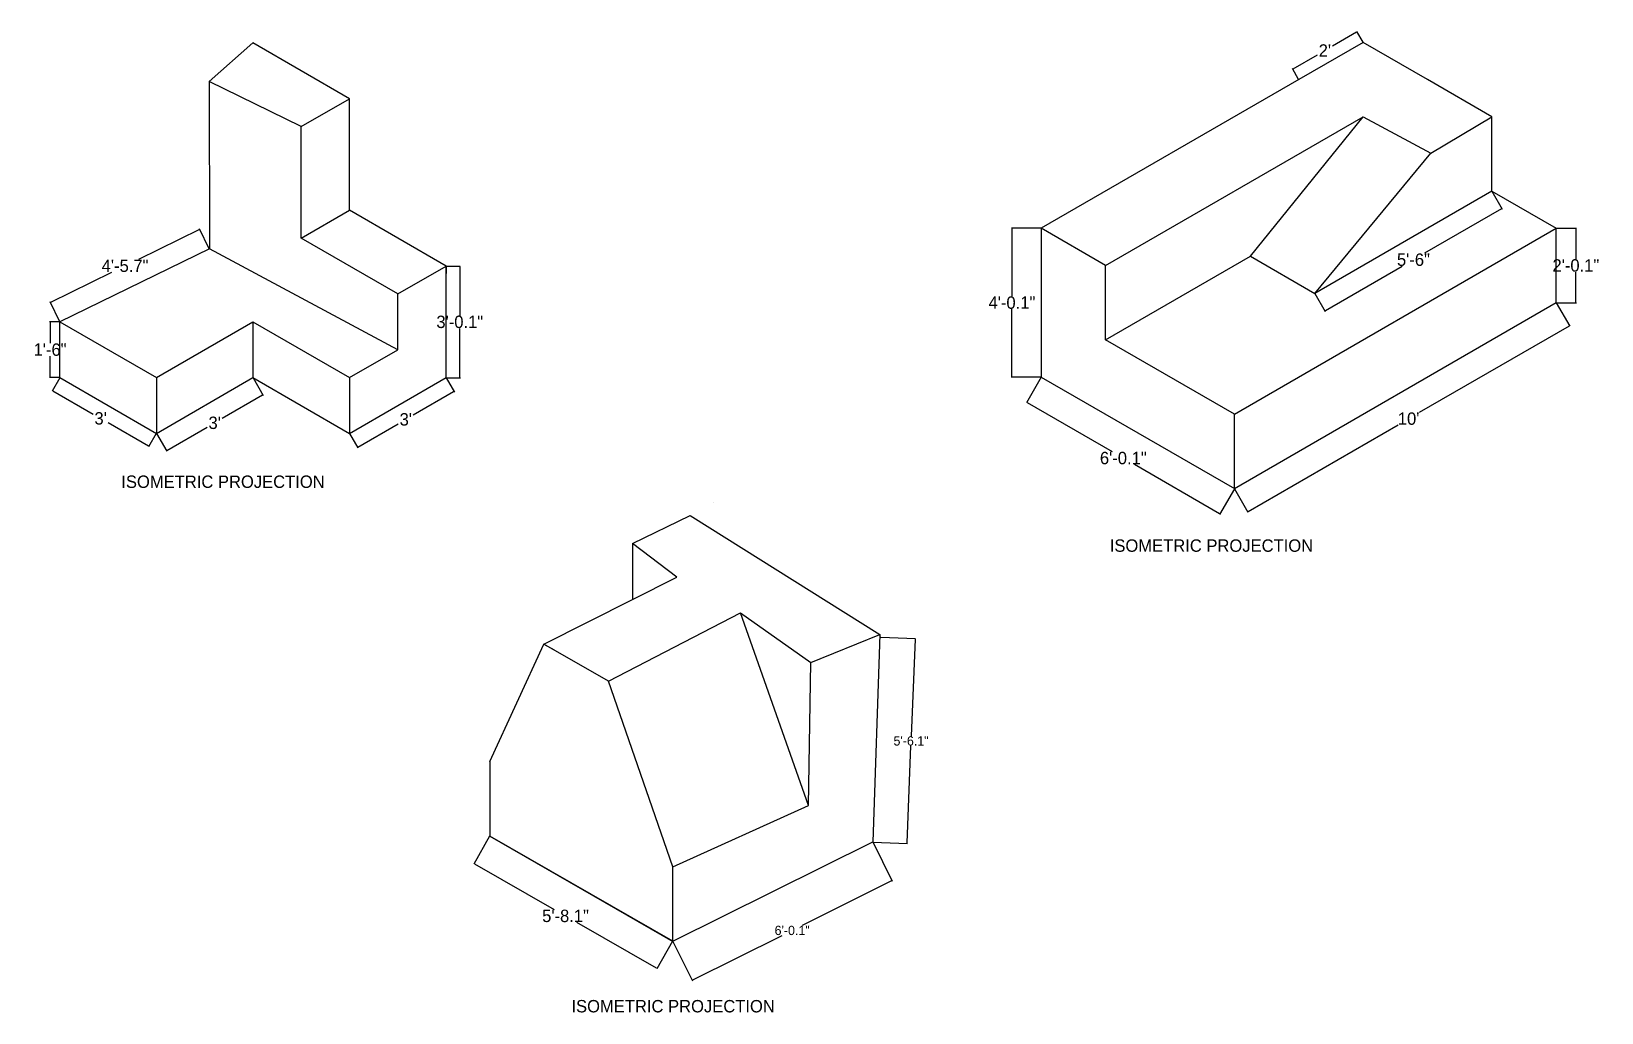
# Model space of a CAD drawing. Header units: inches. Extents: x -305 to 202, y -146 to 170.
import ezdxf

# ---------------------------------------------------------------- set-up
doc = ezdxf.new("R2010")
doc.units = ezdxf.units.IN
doc.header["$MEASUREMENT"] = 0
doc.dimstyles.get("Standard").update_dxf_attribs({"dimtxt": 0.18, "dimasz": 0.18, "dimexe": 0.18, "dimexo": 0.0625, "dimgap": 0.09, "dimtad": 0, "dimtih": 1, "dimtoh": 1, "dimdec": 1, "dimdsep": 46, "dimlunit": 3, "dimtxsty": 'Standard', "dimcen": 0.09, "dimaunit": 1, "dimadec": 0, "dimazin": 0, "dimtfac": 1, "dimtdec": 1, "dimtofl": 0, "dimtmove": 0, "dimatfit": 3, "dimfxl": 1, "dimtolj": 1, "dimtzin": 0, "dimarcsym": 0})

# ---------------------------------------------------------------- blocks, each defined once
blk = doc.blocks.new('*D2')
at = {"color": 0, "lineweight": -2}
for p, q in [((187.87, 82.86), (192.23, 75.31)), ((191.98, 75.38), (143.6, 47.44)), ((88.37, 15.56), (136.76, 43.49)), ((83.95, 22.86), (88.31, 15.31))]:
    blk.add_line(p, q, dxfattribs=at)
at = {"color": 0}
for points in [[(191.97, 75.4), (192, 75.35), (192.14, 75.47)], [(88.36, 15.58), (88.39, 15.53), (88.22, 15.47)]]:
    blk.add_solid(points, dxfattribs=at)
at = {"layer": 'Defpoints', "color": 0}
for p in [(187.84, 82.92), (192.14, 75.47), (83.92, 22.92)]:
    blk.add_point(p, dxfattribs=at)
at = {"color": 0, "insert": (140.18, 45.47), "char_height": 4, "attachment_point": 5}
blk.add_mtext("\\A1;10'", dxfattribs=at)
blk = doc.blocks.new('*D3')
at = {"color": 0, "lineweight": -2}
for p, q in [((21.53, 58.86), (16.77, 50.62)), ((17.01, 50.69), (44.43, 34.84)), ((79.09, 14.81), (51.67, 30.66)), ((83.92, 22.81), (79.15, 14.57))]:
    blk.add_line(p, q, dxfattribs=at)
at = {"color": 0}
for points in [[(17.03, 50.71), (17, 50.66), (16.86, 50.78)], [(79.1, 14.84), (79.07, 14.79), (79.24, 14.72)]]:
    blk.add_solid(points, dxfattribs=at)
at = {"layer": 'Defpoints', "color": 0}
for p in [(21.56, 58.92), (83.95, 22.86), (79.24, 14.72)]:
    blk.add_point(p, dxfattribs=at)
at = {"color": 0, "insert": (48.05, 32.75), "char_height": 4, "attachment_point": 5}
blk.add_mtext('\\A1;6\'-0.1"', dxfattribs=at)
blk = doc.blocks.new('*D4')
at = {"color": 0, "lineweight": -2}
for p, q in [((167.09, 118.86), (170.4, 113.11)), ((170.16, 113.18), (145.36, 98.86)), ((113.31, 80.36), (138.12, 94.68)), ((109.93, 85.86), (113.25, 80.11))]:
    blk.add_line(p, q, dxfattribs=at)
at = {"color": 0}
for points in [[(170.14, 113.21), (170.17, 113.15), (170.31, 113.27)], [(113.3, 80.39), (113.33, 80.33), (113.16, 80.27)]]:
    blk.add_solid(points, dxfattribs=at)
at = {"layer": 'Defpoints', "color": 0}
for p in [(167.05, 118.92), (170.31, 113.27), (109.9, 85.92)]:
    blk.add_point(p, dxfattribs=at)
at = {"color": 0, "insert": (141.74, 96.77), "char_height": 4, "attachment_point": 5}
blk.add_mtext('\\A1;5\'-6"', dxfattribs=at)
blk = doc.blocks.new('*D5')
at = {"color": 0, "lineweight": -2}
for p, q in [((187.9, 106.92), (194.36, 106.93)), ((194.18, 106.75), (194.19, 96.99)), ((194.21, 83.05), (194.2, 92.81)), ((187.93, 82.86), (194.39, 82.87))]:
    blk.add_line(p, q, dxfattribs=at)
at = {"color": 0}
for points in [[(194.21, 106.75), (194.15, 106.75), (194.18, 106.93)], [(194.24, 83.05), (194.18, 83.05), (194.21, 82.87)]]:
    blk.add_solid(points, dxfattribs=at)
at = {"layer": 'Defpoints', "color": 0}
for p in [(187.84, 106.92), (187.87, 82.86), (194.21, 82.87)]:
    blk.add_point(p, dxfattribs=at)
at = {"color": 0, "insert": (194.19, 94.9), "char_height": 4, "attachment_point": 5}
blk.add_mtext('\\A1;2\'-0.1"', dxfattribs=at)
blk = doc.blocks.new('*D6')
at = {"color": 0, "lineweight": -2}
for p, q in [((21.5, 106.92), (11.92, 106.92)), ((12.1, 106.74), (12.09, 84.99)), ((12.07, 59.05), (12.09, 80.81)), ((21.47, 58.86), (11.89, 58.87))]:
    blk.add_line(p, q, dxfattribs=at)
at = {"color": 0}
for points in [[(12.07, 106.74), (12.13, 106.74), (12.1, 106.92)], [(12.04, 59.05), (12.1, 59.05), (12.07, 58.87)]]:
    blk.add_solid(points, dxfattribs=at)
at = {"layer": 'Defpoints', "color": 0}
for p in [(21.56, 106.92), (12.07, 58.87), (21.53, 58.86)]:
    blk.add_point(p, dxfattribs=at)
at = {"color": 0, "insert": (12.09, 82.9), "char_height": 4, "attachment_point": 5}
blk.add_mtext('\\A1;4\'-0.1"', dxfattribs=at)
blk = doc.blocks.new('*D7')
at = {"color": 0, "lineweight": -2}
for p, q in [((123.37, 170.21), (115.56, 165.7)), ((125.45, 166.97), (123.44, 170.46)), ((102.9, 158.39), (110.71, 162.91)), ((104.67, 154.97), (102.66, 158.46))]:
    blk.add_line(p, q, dxfattribs=at)
at = {"color": 0}
for points in [[(123.36, 170.24), (123.39, 170.19), (123.53, 170.3)], [(102.89, 158.42), (102.92, 158.37), (102.75, 158.3)]]:
    blk.add_solid(points, dxfattribs=at)
at = {"layer": 'Defpoints', "color": 0}
for p in [(123.53, 170.3), (125.49, 166.92), (104.7, 154.92)]:
    blk.add_point(p, dxfattribs=at)
at = {"color": 0, "insert": (113.14, 164.3), "char_height": 4, "attachment_point": 5}
blk.add_mtext("\\A1;2'", dxfattribs=at)
blk = doc.blocks.new('*D8')
at = {"color": 0, "lineweight": -2}
for p, q in [((-295.38, 58.67), (-297.85, 54.39)), ((-297.61, 54.46), (-284.6, 46.95)), ((-266.74, 36.64), (-279.75, 44.15)), ((-264.2, 40.67), (-266.68, 36.39))]:
    blk.add_line(p, q, dxfattribs=at)
at = {"color": 0}
for points in [[(-297.59, 54.48), (-297.62, 54.43), (-297.76, 54.55)], [(-266.73, 36.66), (-266.76, 36.61), (-266.59, 36.55)]]:
    blk.add_solid(points, dxfattribs=at)
at = {"layer": 'Defpoints', "color": 0}
for p in [(-295.35, 58.73), (-297.76, 54.55), (-264.17, 40.73)]:
    blk.add_point(p, dxfattribs=at)
at = {"color": 0, "insert": (-282.17, 45.55), "char_height": 4, "attachment_point": 5}
blk.add_mtext("\\A1;3'", dxfattribs=at)
blk = doc.blocks.new('*D9')
at = {"color": 0, "lineweight": -2}
for p, q in [((-232.96, 58.67), (-229.67, 52.96)), ((-229.91, 53.02), (-242.92, 45.51)), ((-264.14, 40.67), (-260.84, 34.96)), ((-260.78, 35.2), (-247.77, 42.72))]:
    blk.add_line(p, q, dxfattribs=at)
at = {"color": 0}
for points in [[(-229.93, 53.05), (-229.9, 53), (-229.76, 53.11)], [(-260.79, 35.23), (-260.76, 35.18), (-260.93, 35.11)]]:
    blk.add_solid(points, dxfattribs=at)
at = {"layer": 'Defpoints', "color": 0}
for p in [(-233, 58.73), (-229.76, 53.11), (-264.17, 40.73)]:
    blk.add_point(p, dxfattribs=at)
at = {"color": 0, "insert": (-245.34, 44.11), "char_height": 4, "attachment_point": 5}
blk.add_mtext("\\A1;3'", dxfattribs=at)
blk = doc.blocks.new('*D10')
at = {"color": 0, "lineweight": -2}
for p, q in [((-170.61, 58.67), (-167.96, 54.07)), ((-168.2, 54.14), (-181.21, 46.63)), ((-201.79, 40.67), (-199.13, 36.07)), ((-199.07, 36.32), (-186.06, 43.83))]:
    blk.add_line(p, q, dxfattribs=at)
at = {"color": 0}
for points in [[(-168.22, 54.16), (-168.19, 54.11), (-168.05, 54.23)], [(-199.08, 36.34), (-199.05, 36.29), (-199.22, 36.23)]]:
    blk.add_solid(points, dxfattribs=at)
at = {"layer": 'Defpoints', "color": 0}
for p in [(-170.64, 58.73), (-168.05, 54.23), (-201.82, 40.73)]:
    blk.add_point(p, dxfattribs=at)
at = {"color": 0, "insert": (-183.63, 45.23), "char_height": 4, "attachment_point": 5}
blk.add_mtext("\\A1;3'", dxfattribs=at)
blk = doc.blocks.new('*D11')
at = {"color": 0, "lineweight": -2}
for p, q in [((-170.58, 94.73), (-166.03, 94.73)), ((-166.21, 94.55), (-166.2, 78.79)), ((-166.18, 58.86), (-166.19, 74.61)), ((-170.55, 58.67), (-166, 58.68))]:
    blk.add_line(p, q, dxfattribs=at)
at = {"color": 0}
for points in [[(-166.18, 94.55), (-166.24, 94.55), (-166.21, 94.73)], [(-166.15, 58.86), (-166.21, 58.86), (-166.18, 58.68)]]:
    blk.add_solid(points, dxfattribs=at)
at = {"layer": 'Defpoints', "color": 0}
for p in [(-170.64, 94.73), (-170.61, 58.67), (-166.18, 58.68)]:
    blk.add_point(p, dxfattribs=at)
at = {"color": 0, "insert": (-166.2, 76.7), "char_height": 4, "attachment_point": 5}
blk.add_mtext('\\A1;3\'-0.1"', dxfattribs=at)
blk = doc.blocks.new('*D12')
at = {"color": 0, "lineweight": -2}
for p, q in [((-295.41, 76.73), (-298.68, 76.73)), ((-298.5, 76.55), (-298.5, 69.82)), ((-298.5, 58.91), (-298.5, 65.64)), ((-295.41, 58.73), (-298.68, 58.73))]:
    blk.add_line(p, q, dxfattribs=at)
at = {"color": 0}
for points in [[(-298.53, 76.55), (-298.47, 76.55), (-298.5, 76.73)], [(-298.53, 58.91), (-298.47, 58.91), (-298.5, 58.73)]]:
    blk.add_solid(points, dxfattribs=at)
at = {"layer": 'Defpoints', "color": 0}
for p in [(-295.35, 76.73), (-298.5, 58.73), (-295.35, 58.73)]:
    blk.add_point(p, dxfattribs=at)
at = {"color": 0, "insert": (-298.5, 67.73), "char_height": 4, "attachment_point": 5}
blk.add_mtext('\\A1;1\'-6"', dxfattribs=at)
blk = doc.blocks.new('*D13')
at = {"color": 0, "lineweight": -2}
for p, q in [((-250.3, 106.49), (-269.99, 96.89)), ((-247.09, 100.33), (-250.21, 106.73)), ((-298.26, 83.11), (-278.56, 92.71)), ((-295.38, 76.78), (-298.5, 83.19))]:
    blk.add_line(p, q, dxfattribs=at)
at = {"color": 0}
for points in [[(-250.31, 106.52), (-250.28, 106.47), (-250.13, 106.57)], [(-298.27, 83.13), (-298.25, 83.08), (-298.42, 83.03)]]:
    blk.add_solid(points, dxfattribs=at)
at = {"layer": 'Defpoints', "color": 0}
for p in [(-250.13, 106.57), (-247.06, 100.27), (-295.35, 76.73)]:
    blk.add_point(p, dxfattribs=at)
at = {"color": 0, "insert": (-274.28, 94.8), "char_height": 4, "attachment_point": 5}
blk.add_mtext('\\A1;4\'-5.7"', dxfattribs=at)
blk = doc.blocks.new('*D19')
at = {"color": 0, "lineweight": -2}
for p, q in [((-32.85, -91.15), (-26.55, -103.82)), ((-26.79, -103.74), (-55.69, -118.12)), ((-90.98, -135.68), (-62.08, -121.3)), ((-97.36, -123.25), (-91.06, -135.92))]:
    blk.add_line(p, q, dxfattribs=at)
at = {"color": 0}
for points in [[(-26.8, -103.71), (-26.78, -103.77), (-26.63, -103.66)], [(-90.99, -135.65), (-90.96, -135.71), (-91.14, -135.76)]]:
    blk.add_solid(points, dxfattribs=at)
at = {"layer": 'Defpoints', "color": 0}
for p in [(-32.88, -91.1), (-97.39, -123.2), (-91.14, -135.76)]:
    blk.add_point(p, dxfattribs=at)
at = {"color": 0, "insert": (-58.88, -119.71), "char_height": 3, "attachment_point": 5}
blk.add_mtext('\\A1;6\'-0.1"', dxfattribs=at)
blk = doc.blocks.new('*D20')
at = {"color": 0, "lineweight": -2}
for p, q in [((-30.2, -25.06), (-19, -25.5)), ((-19.19, -25.67), (-20.42, -56.95)), ((-21.77, -91.41), (-20.54, -60.13)), ((-32.79, -91.16), (-21.59, -91.6))]:
    blk.add_line(p, q, dxfattribs=at)
at = {"color": 0}
for points in [[(-19.22, -25.67), (-19.16, -25.67), (-19.18, -25.49)], [(-21.8, -91.41), (-21.74, -91.41), (-21.77, -91.59)]]:
    blk.add_solid(points, dxfattribs=at)
at = {"layer": 'Defpoints', "color": 0}
for p in [(-30.26, -25.06), (-19.18, -25.49), (-32.85, -91.15)]:
    blk.add_point(p, dxfattribs=at)
at = {"color": 0, "insert": (-20.48, -58.54), "char_height": 3, "attachment_point": 5}
blk.add_mtext('\\A1;5\'-6.1"', dxfattribs=at)
blk = doc.blocks.new('*D21')
at = {"color": 0, "lineweight": -2}
for p, q in [((-156.58, -89.32), (-161.69, -98.26)), ((-161.45, -98.19), (-135.7, -112.93)), ((-102.65, -131.84), (-128.4, -117.11)), ((-97.47, -123.15), (-102.58, -132.09))]:
    blk.add_line(p, q, dxfattribs=at)
at = {"color": 0}
for points in [[(-161.43, -98.17), (-161.46, -98.22), (-161.6, -98.1)], [(-102.64, -131.82), (-102.67, -131.87), (-102.49, -131.93)]]:
    blk.add_solid(points, dxfattribs=at)
at = {"layer": 'Defpoints', "color": 0}
for p in [(-156.55, -89.27), (-97.44, -123.1), (-102.49, -131.93)]:
    blk.add_point(p, dxfattribs=at)
at = {"color": 0, "insert": (-132.05, -115.02), "char_height": 4, "attachment_point": 5}
blk.add_mtext('\\A1;5\'-8.1"', dxfattribs=at)

msp = doc.modelspace()

# ---------------------------------------------------------------- linework, layer by layer
for p, q in [((-233.04, 166.73), (-247.18, 154.27)), ((-201.86, 148.73), (-233.04, 166.73)), ((125.49, 166.92), (104.7, 154.92)), ((146.27, 154.92), (125.49, 166.92)), ((-247.18, 154.27), (-247.06, 100.27)), ((-217.41, 139.73), (-247.18, 154.27)), ((104.7, 154.92), (21.56, 106.92)), ((167.05, 142.92), (146.27, 154.92)), ((-217.41, 139.73), (-201.86, 148.73)), ((-201.82, 112.73), (-201.86, 148.73)), ((42.35, 94.92), (125.49, 142.92)), ((89.11, 97.92), (125.49, 142.92)), ((125.49, 142.92), (125.49, 142.92)), ((125.49, 142.92), (147.39, 131.2)), ((147.39, 131.2), (167.05, 142.92)), ((167.05, 118.92), (167.05, 142.92)), ((167.05, 142.92), (167.05, 142.92)), ((-217.41, 103.73), (-217.41, 139.73)), ((109.9, 85.92), (147.39, 131.2)), ((167.05, 118.92), (109.9, 85.92)), ((167.05, 118.92), (187.84, 106.92)), ((-217.41, 103.73), (-201.82, 112.73)), ((-170.64, 94.73), (-201.82, 112.73)), ((21.56, 106.92), (21.56, 106.92)), ((21.56, 106.92), (21.56, 58.92)), ((42.35, 94.92), (21.56, 106.92)), ((83.92, 46.92), (187.84, 106.92)), ((187.84, 82.92), (187.84, 106.92)), ((-186.23, 85.73), (-217.41, 103.73)), ((-247.06, 100.27), (-295.35, 76.73)), ((-186.23, 67.73), (-247.06, 100.27)), ((42.35, 70.92), (89.11, 97.92)), ((89.11, 97.92), (109.9, 85.92)), ((-186.23, 85.73), (-170.64, 94.73)), ((-170.64, 58.73), (-170.64, 94.73)), ((-170.64, 94.73), (-170.64, 92.29)), ((42.35, 70.92), (42.35, 94.92)), ((42.35, 94.92), (42.35, 94.92)), ((42.35, 94.92), (42.35, 94.92)), ((-186.23, 67.73), (-186.23, 85.73)), ((83.92, 22.92), (187.84, 82.92)), ((-295.35, 58.73), (-295.35, 76.73)), ((-295.35, 76.73), (-264.17, 58.73)), ((-264.17, 58.73), (-233, 76.73)), ((-233, 76.73), (-233, 58.73)), ((-233, 76.73), (-201.82, 58.73)), ((-201.82, 58.73), (-186.23, 67.73)), ((-186.23, 67.73), (-186.23, 67.73)), ((83.92, 46.92), (42.35, 70.92)), ((42.35, 70.92), (42.35, 70.92)), ((-295.35, 58.73), (-264.17, 40.73)), ((-295.35, 58.73), (-295.35, 58.73)), ((-264.17, 58.73), (-264.17, 40.73)), ((-264.17, 40.73), (-233, 58.73)), ((-233, 58.73), (-201.82, 40.73)), ((-201.82, 58.73), (-201.82, 40.73)), ((-201.82, 40.73), (-170.64, 58.73)), ((21.56, 58.92), (83.92, 22.92)), ((83.92, 22.92), (83.92, 46.92)), ((83.92, 46.92), (83.92, 46.92)), ((83.92, 46.92), (83.92, 46.92)), ((-84.32, 18.41), (-84.32, 18.41)), ((-110.38, 5.14), (-91.77, 14.17)), ((-91.77, 14.17), (-30.59, -24.19)), ((-96.15, -5.69), (-110.38, 5.14)), ((-110.38, 5.14), (-110.38, -12.87)), ((-139.01, -27.29), (-96.15, -5.69)), ((-96.15, -5.69), (-96.15, -5.69)), ((-118.18, -39.22), (-75.55, -17.16)), ((-75.55, -17.16), (-75.55, -17.16)), ((-75.55, -17.16), (-52.85, -33.17)), ((-53.6, -79.42), (-75.55, -17.16)), ((-52.85, -33.17), (-30.59, -24.19)), ((-30.59, -24.19), (-32.88, -91.1)), ((-30.59, -24.19), (-30.59, -24.19)), ((-30.26, -25.06), (-30.26, -25.06)), ((-156.55, -65.22), (-139.01, -27.29)), ((-118.18, -39.22), (-139.01, -27.29)), ((-139.01, -27.29), (-135.72, -29.18)), ((-53.6, -79.42), (-52.85, -33.17)), ((-49.86, -31.45), (-49.86, -31.45)), ((-97.36, -99.14), (-118.18, -39.22)), ((-156.55, -65.22), (-156.55, -89.27)), ((-97.36, -99.14), (-53.6, -79.42)), ((-53.6, -79.42), (-53.6, -79.42)), ((-97.36, -123.14), (-156.55, -89.27)), ((-156.55, -89.27), (-97.36, -123.26)), ((-97.36, -123.14), (-32.88, -91.1)), ((-97.36, -123.14), (-97.36, -99.14))]:
    msp.add_line(p, q)

# ---------------------------------------------------------------- texts
at = {"char_height": 4, "attachment_point": 1}
for insert, width in [((-275.5, 27.13), 167.0607), ((43.68, 6.51), 145.3292), ((-130.15, -142.15), 86.8721)]:
    msp.add_mtext('ISOMETRIC PROJECTION', dxfattribs=dict(at, insert=insert, width=width))

# ---------------------------------------------------------------- dimensions: what is measured, and where the dimension line sits
for p1, p2, distance, override, picture, middle in [((104.7, 154.92), (125.49, 166.92), 3.91, {"dimtxt": 4}, '*D7', (113.14, 164.3)), ((109.9, 85.92), (167.05, 118.92), -6.52, {"dimtxt": 4}, '*D4', (141.74, 96.77)), ((-295.35, 76.73), (-247.06, 100.27), 7.01, {"dimtxt": 4}, '*D13', (-274.28, 94.8)), ((21.56, 106.92), (21.53, 58.86), -9.46, {"dimtxt": 4}, '*D6', (12.09, 82.9)), ((187.84, 106.92), (187.87, 82.86), 6.34, {"dimtxt": 4}, '*D5', (194.19, 94.9)), ((-170.64, 94.73), (-170.61, 58.67), 4.43, {"dimtxt": 4}, '*D11', (-166.2, 76.7)), ((83.92, 22.92), (187.84, 82.92), -8.6, {"dimtxt": 4}, '*D2', (140.18, 45.47)), ((-295.35, 76.73), (-295.35, 58.73), -3.15, {"dimtxt": 4}, '*D12', (-298.5, 67.73)), ((-264.17, 40.73), (-295.35, 58.73), 4.83, {"dimtxt": 4}, '*D8', (-282.17, 45.55)), ((-264.17, 40.73), (-233, 58.73), -6.48, {"dimtxt": 4}, '*D9', (-245.34, 44.11)), ((-201.82, 40.73), (-170.64, 58.73), -5.19, {"dimtxt": 4}, '*D10', (-183.63, 45.23)), ((21.56, 58.92), (83.95, 22.86), -9.4, {"dimtxt": 4}, '*D3', (48.05, 32.75)), ((-156.55, -89.27), (-97.44, -123.1), -10.18, {"dimtxt": 4}, '*D21', (-132.05, -115.02)), ((-32.88, -91.1), (-97.39, -123.2), 14.03, {"dimtxt": 3}, '*D19', (-58.88, -119.71))]:
    dim = msp.add_aligned_dim(p1=p1, p2=p2, distance=distance, dimstyle='Standard', override=override)
    dim.commit()
    dim.dimension.update_dxf_attribs({"geometry": picture, "text_midpoint": middle})
dim = msp.add_linear_dim(base=(-19.18, -25.49), p1=(-32.85, -91.15), p2=(-30.26, -25.06), angle=87.7544, dimstyle='Standard', override={"dimtxt": 3})
dim.commit()
dim.dimension.update_dxf_attribs({"geometry": '*D20', "text_midpoint": (-20.48, -58.54), "dimtype": 161})

doc.saveas('drawing.dxf')
